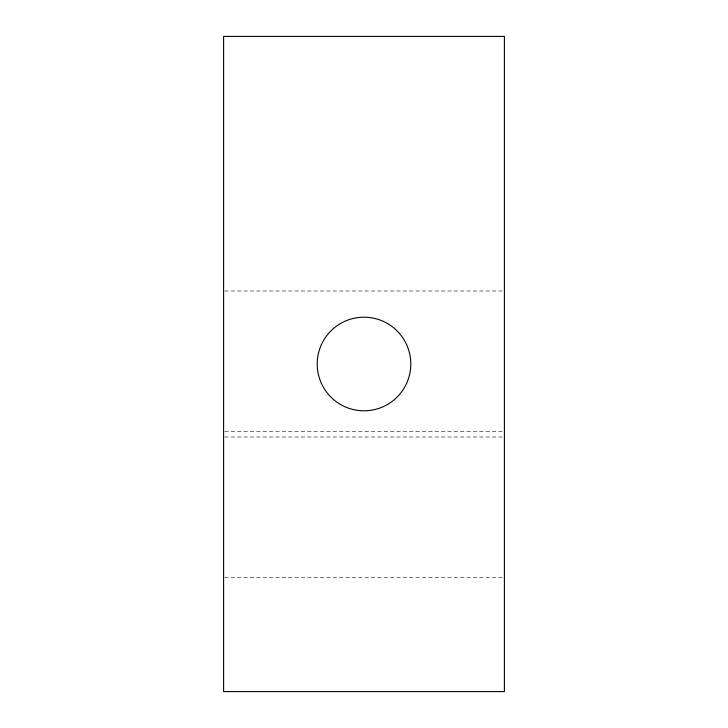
<?xml version="1.0" encoding="UTF-8"?>
<svg xmlns="http://www.w3.org/2000/svg" width="728" height="728" viewBox="0 0 728 728"><rect width="100%" height="100%" fill="white"/><g stroke="black" fill="none" stroke-linecap="round" stroke-linejoin="round"><path stroke-width="0.55" stroke-dasharray="3.64 2.73" d="M224.734 290.991L504.404 290.991M224.734 431.395L504.404 431.395M224.734 437.009L504.404 437.009M224.734 577.404L504.404 577.404"/><path stroke-width="1.09" d="M504.404 36.4L223.596 36.4L223.596 691.6L504.404 691.6L504.404 36.4M340.604 404.531A46.801 46.801 0 0 0 410.801 364A46.801 46.801 0 0 0 340.604 323.469A46.801 46.801 0 0 0 340.604 404.531"/></g></svg>
